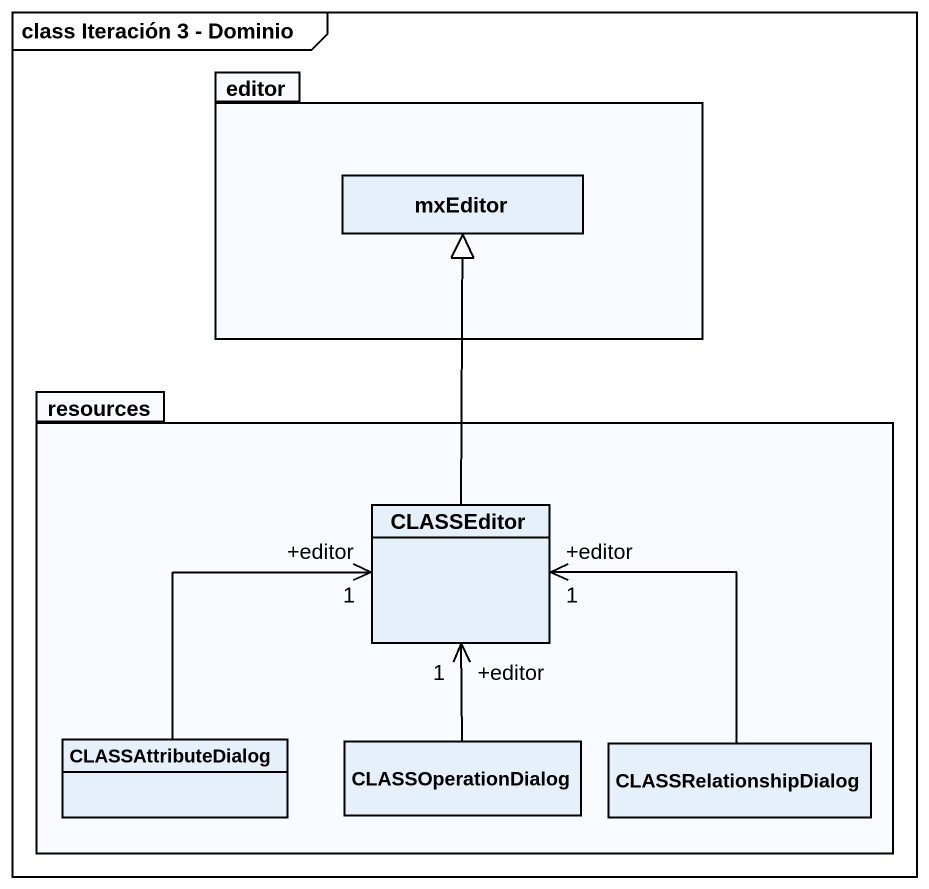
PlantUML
@startuml
mainframe class Iteración 3 - Dominio
hide circle
hide empty members
package editor {
  class mxEditor
}
package resources {
  class CLASSEditor
  class CLASSAttributeDialog
  class CLASSOperationDialog
  class CLASSRelationshipDialog
}
CLASSEditor -up-|> mxEditor
CLASSAttributeDialog -up-> "+editor\n1" CLASSEditor
CLASSOperationDialog -up-> "+editor\n1" CLASSEditor
CLASSRelationshipDialog -up-> "+editor\n1" CLASSEditor
@enduml
